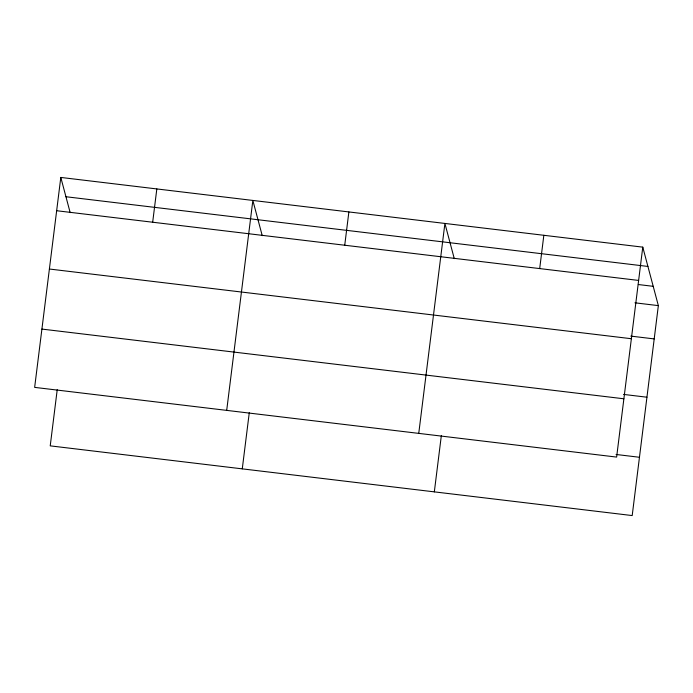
<?xml version="1.0" encoding="UTF-8"?>
<svg xmlns="http://www.w3.org/2000/svg" width="693" height="693" viewBox="0 0 693 693"><rect width="100%" height="100%" fill="white"/><g stroke="black" fill="none" stroke-linecap="round" stroke-linejoin="round"><path stroke-width="1.04" d="M60.802 177.434L34.65 387.378L616.623 457.085L642.775 247.141L60.802 177.434L70.175 212.638M57.224 389.683L50.225 445.859L632.198 515.566L658.35 305.622L642.775 247.141M152.677 222.228L156.826 188.938M226.698 410.377L252.85 200.433L262.231 235.646M242.273 468.866L249.272 412.69M344.733 245.227L348.874 211.937M418.754 433.385L444.906 223.441L454.279 258.645M434.329 491.865L441.328 435.689M539.691 268.581L543.84 235.291M65.939 196.734L647.912 266.441M56.653 210.724L638.625 280.431M638.314 284.537L653.213 286.322M634.944 302.815L658.35 305.622M630.803 336.105L654.201 338.912M49.394 269.023L631.366 338.721M623.535 394.404L646.941 397.21M41.909 329.08L623.891 398.787M616.06 454.469L639.457 457.267"/></g></svg>
